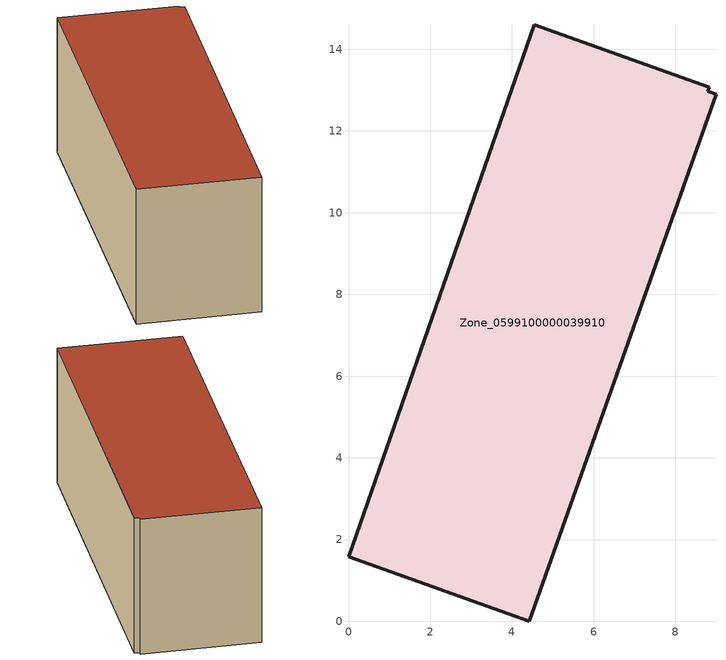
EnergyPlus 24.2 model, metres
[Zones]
Zone_0599100000039910
 floor ground (C_G): 0,1.58 4.55,14.6 8.83,13.07 8.8,12.97 8.99,12.9 4.43,0 z0.59
 wall outside (C_F): 4.55,14.6 0,1.58 4.43,0 8.99,12.9 8.8,12.97 8.83,13.07 4.55,14.6 z0.59:6.2
 roof outside (C_R): 4.43,0 8.99,12.9 8.8,12.97 8.83,13.07 4.55,14.6 0,1.58 z6.2
[BUILDING]
Pand.0599100000039910: North Axis=0; Terrain=City; Loads Convergence Tolerance Value=0.04; Temperature Convergence Tolerance Value=0.4; Solar Distribution=FullExterior; Maximum Number of Warmup Days=25; Minimum Number of Warmup Days=1
[Site:Location]
Rotterdam.The.Hague.AP_ZH_NLD Design_Conditions: Latitude=51.96; Longitude=4.45; Time Zone=1; Elevation=-4.5
[SITE:GROUNDTEMPERATURE:BUILDINGSURFACE]
18, 18, 18, 18, 18, 18, 18, 18, 18, 18, 18, 18
[MATERIAL] Thermal Absorptance=0.9; Solar Absorptance=0.7; Visible Absorptance=0.7
Name | Roughness | Thickness | Conductivity | Density | Specific Heat
G.TI.1965-1974 | MediumSmooth | 0.15 | 0.882353 | 540 | 1210
F.TI.1965-1974 | Rough | 0.3 | 0.697674 | 1920 | 840
R.TI.1965-1974 | MediumRough | 0.2 | 0.232558 | 1500 | 1000
[CONSTRUCTION]
C_G: G.TI.1965-1974
C_F: F.TI.1965-1974
C_R: R.TI.1965-1974
[ZONE]
Zone_0599100000039910: Type=1; Multiplier=1; Ceiling Height=Autocalculate; Volume=Autocalculate; Floor Area=autocalculate; Part of Total Floor Area=Yes
[ZONEINFILTRATION:DESIGNFLOWRATE]
Infil_Zone_0599100000039910: Zone or ZoneList or Space or SpaceList=Zone_0599100000039910; Schedule=AlwaysOn; Design Flow Rate Calculation Method=Flow/Area; Flow Rate per Floor Area=0.003; Constant Term Coefficient=1; Temperature Term Coefficient=0; Velocity Term Coefficient=0; Velocity Squared Term Coefficient=0
[HVACTEMPLATE:ZONE:IDEALLOADSAIRSYSTEM]
Zone_0599100000039910: Maximum Heating Supply Air Temperature=50; Minimum Cooling Supply Air Temperature=13; Maximum Heating Supply Air Humidity Ratio=0.0156; Minimum Cooling Supply Air Humidity Ratio=0.0077; Heating Limit=NoLimit; Cooling Limit=NoLimit; Dehumidification Control Type=ConstantSensibleHeatRatio; Cooling Sensible Heat Ratio=0.7; Dehumidification Setpoint=60; Humidification Control Type=None; Humidification Setpoint=30; Outdoor Air Method=None; Outdoor Air Flow Rate per Person=0.00944; Outdoor Air Flow Rate per Zone Floor Area=0; Outdoor Air Flow Rate per Zone=0; Demand Controlled Ventilation Type=None; Outdoor Air Economizer Type=NoEconomizer; Heat Recovery Type=None; Sensible Heat Recovery Effectiveness=0.7; Latent Heat Recovery Effectiveness=0.65
[ZONECONTROL:THERMOSTAT]
ThermostatControl_Zone_0599100000039910: Zone or ZoneList=Zone_0599100000039910; Control Type Schedule=DualSetpointControlType; Control 1=Thermostat_Zone_0599100000039910; Temperature Difference Between Cutout And Setpoint=0
[THERMOSTATSETPOINT:DUALSETPOINT]
Thermostat_Zone_0599100000039910: Heating Setpoint Temperature Schedule=HeatingSetpoint_Zone_0599100000039910; Cooling Setpoint Temperature Schedule=CoolingSetpoint_Zone_0599100000039910
[SCHEDULE:COMPACT]
HeatingSetpoint_Zone_0599100000039910: Through: 12/31, For: AllDays, Until: 24:00, 21
CoolingSetpoint_Zone_0599100000039910: Through: 12/31, For: AllDays, Until: 24:00, 24
DualSetpointControlType: Through: 12/31, For: AllDays, Until: 24:00, 4
AlwaysOn: Through: 12/31, For: AllDays, Until: 24:00, 1
